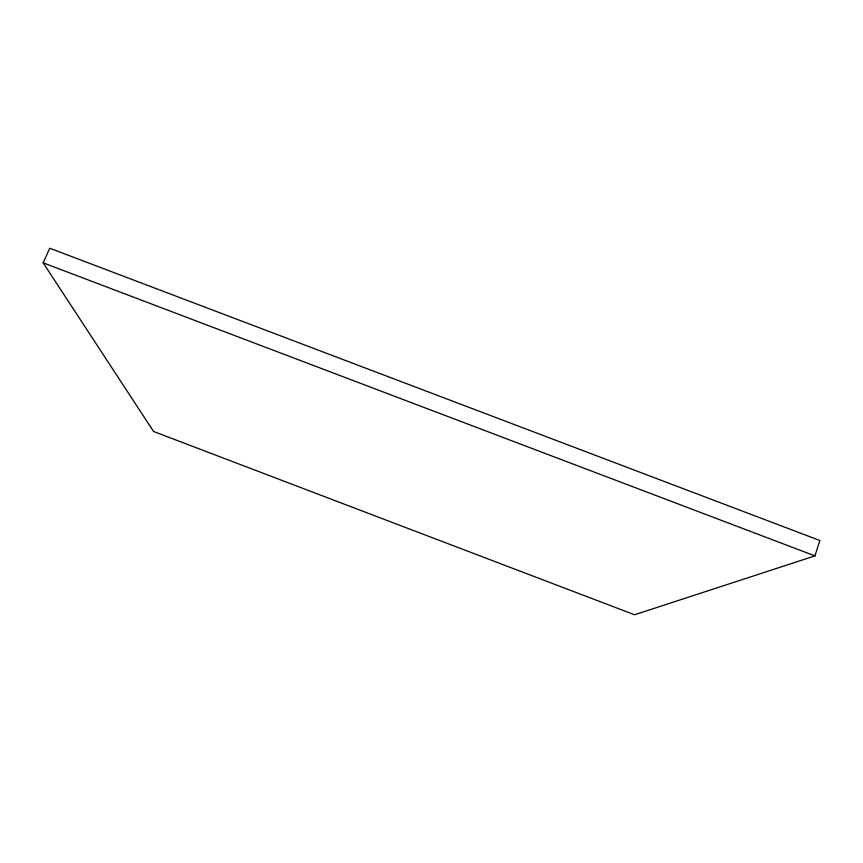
<?xml version="1.0" encoding="UTF-8"?>
<svg xmlns="http://www.w3.org/2000/svg" width="863" height="863" viewBox="0 0 863 863"><rect width="100%" height="100%" fill="white"/><g stroke="black" fill="none" stroke-linecap="round" stroke-linejoin="round"><path stroke-width="1.29" d="M814.931 555.88L819.85 540.508L49.741 248.231L43.15 262.837L153.571 431.478L634.575 614.769L814.931 555.88L43.15 262.837"/></g></svg>
